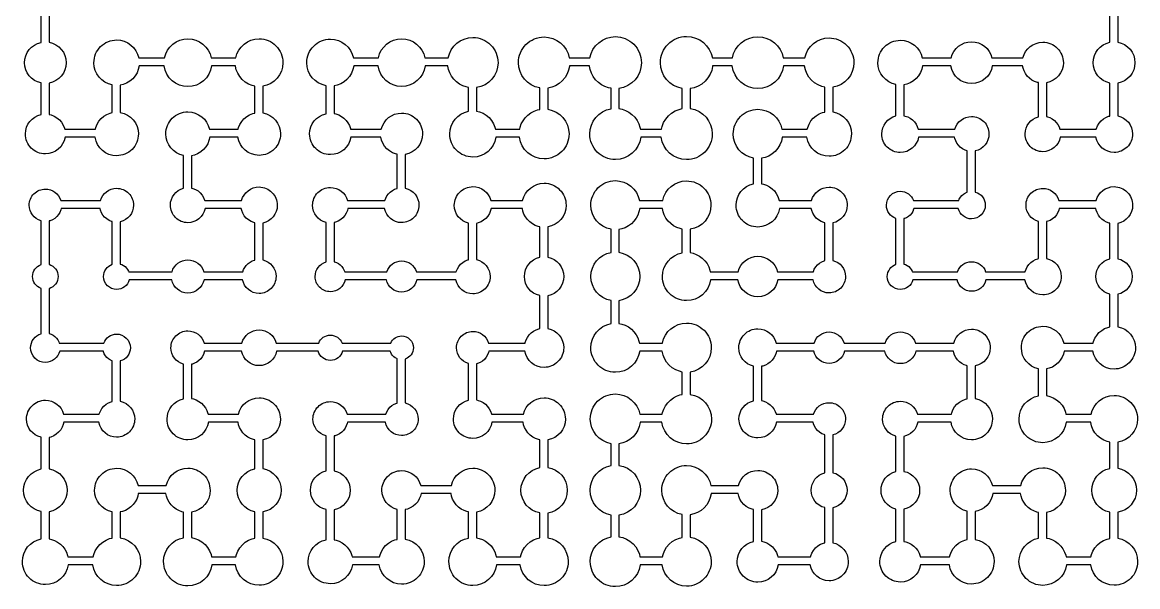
# Model space of a CAD drawing. Extents: x 0.02 to 7.98, y 0.02 to 7.98.
# Drawn here: x 2.023 to 3.98, y 4.017 to 5.007 of the extents above; entities that cross this region are included whole.
import ezdxf

# ---------------------------------------------------------------- set-up
doc = ezdxf.new("R2010")
doc.units = 0
doc.layers.add('PYDXF', color=18, linetype='CONTINUOUS')

msp = doc.modelspace()

# ---------------------------------------------------------------- linework, layer by layer
at = {"layer": 'PYDXF'}
for points in [[(3.9445, 5.0191), (3.9445, 4.9723, -0.363717), (3.9748, 4.9362, -0.363717), (3.9445, 4.9002), (3.9445, 4.8429, -0.357065), (3.9705, 4.8112, -0.414214), (3.9381, 4.7788, -0.362857), (3.9063, 4.8055), (3.8437, 4.8055, -0.36158), (3.8131, 4.7801, -0.414214), (3.782, 4.8112, -0.343416), (3.8055, 4.8414), (3.8055, 4.9012), (3.8035, 4.9016), (3.7987, 4.9033), (3.794, 4.9058), (3.7897, 4.909), (3.7858, 4.9128), (3.7826, 4.9171), (3.7802, 4.9218), (3.7784, 4.9266), (3.7777, 4.9305), (3.7244, 4.9305, -0.368984), (3.6881, 4.8995, -0.368984), (3.6518, 4.9305), (3.602, 4.9305), (3.6007, 4.9247), (3.5984, 4.9189), (3.5951, 4.9134), (3.5909, 4.9084), (3.586, 4.9042), (3.5805, 4.9009), (3.5747, 4.8986), (3.5695, 4.8974), (3.5695, 4.8431), (3.5718, 4.8426), (3.5762, 4.841), (3.5804, 4.8388), (3.5843, 4.8359), (3.5878, 4.8325), (3.5907, 4.8285), (3.5929, 4.8243), (3.5945, 4.8199), (3.5946, 4.8195), (3.6587, 4.8195, -0.335998), (3.6881, 4.8418, -0.414214), (3.7186, 4.8112, -0.353601), (3.6945, 4.7815), (3.6945, 4.7094, -0.337394), (3.7122, 4.6862, -0.414214), (3.6881, 4.6622, -0.345097), (3.6648, 4.6805), (3.5868, 4.6805), (3.5865, 4.6791), (3.5851, 4.6754), (3.583, 4.672), (3.5804, 4.6689), (3.5773, 4.6663), (3.5739, 4.6643), (3.5703, 4.6629), (3.5695, 4.6627), (3.5695, 4.5831), (3.5723, 4.5821), (3.5752, 4.5805), (3.578, 4.5785), (3.5804, 4.5761), (3.5824, 4.5734), (3.584, 4.5704), (3.5843, 4.5695), (3.6635, 4.5695, -0.322247), (3.6881, 4.5872, -0.322247), (3.7127, 4.5695), (3.782, 4.5695), (3.782, 4.5698), (3.7836, 4.5742), (3.7858, 4.5784), (3.7887, 4.5823), (3.7921, 4.5857), (3.796, 4.5885), (3.8002, 4.5908), (3.8045, 4.5923), (3.8055, 4.5925), (3.8055, 4.6578, -0.339591), (3.7836, 4.6862, -0.414214), (3.8131, 4.7158, -0.333337), (3.8414, 4.6945), (3.9067, 4.6945, -0.340709), (3.9381, 4.7188, -0.414214), (3.9707, 4.6862, -0.357326), (3.9445, 4.6544), (3.9445, 4.5924, -0.356255), (3.97, 4.5612, -0.356255), (3.9445, 4.53), (3.9445, 4.4731, -0.364771), (3.9756, 4.4362, -0.414214), (3.9381, 4.3988, -0.369815), (3.9011, 4.4305), (3.8504, 4.4305), (3.8492, 4.4252), (3.8469, 4.4196), (3.8438, 4.4143), (3.8398, 4.4096), (3.835, 4.4056), (3.8298, 4.4024), (3.8242, 4.4002), (3.8195, 4.3991), (3.8195, 4.3523), (3.8253, 4.3509), (3.8314, 4.3485), (3.8373, 4.345), (3.8425, 4.3406), (3.8469, 4.3354), (3.8504, 4.3296), (3.8528, 4.3234), (3.8537, 4.3195), (3.8978, 4.3195, -0.356229), (3.9381, 4.3525, -0.414214), (3.9794, 4.3112, -0.369413), (3.9445, 4.2705), (3.9445, 4.2249, -0.367048), (3.9773, 4.1862, -0.367048), (3.9445, 4.1476), (3.9445, 4.1021, -0.369517), (3.9795, 4.0612, -0.414214), (3.9381, 4.0198, -0.374056), (3.8971, 4.0555), (3.8545, 4.0555, -0.374393), (3.8131, 4.0195, -0.414214), (3.7713, 4.0612, -0.36158), (3.8055, 4.1022), (3.8055, 4.1475), (3.8026, 4.1481), (3.7972, 4.15), (3.7921, 4.1527), (3.7873, 4.1562), (3.7831, 4.1604), (3.7796, 4.1652), (3.7768, 4.1703), (3.7749, 4.1757), (3.774, 4.1805), (3.7252, 4.1805), (3.724, 4.1752), (3.7218, 4.1697), (3.7187, 4.1644), (3.7147, 4.1597), (3.7099, 4.1557), (3.7047, 4.1525), (3.6992, 4.1503), (3.6945, 4.1493), (3.6945, 4.1002, -0.367347), (3.7276, 4.0612, -0.414214), (3.6881, 4.0218, -0.372112), (3.6491, 4.0555), (3.5986, 4.0555, -0.367997), (3.5631, 4.0253, -0.414214), (3.5271, 4.0612, -0.352855), (3.5555, 4.0963), (3.5555, 4.1533, -0.34911), (3.5292, 4.1862, -0.349058), (3.5555, 4.2191), (3.5555, 4.2811, -0.343521), (3.532, 4.3112, -0.414214), (3.5631, 4.3424, -0.337604), (3.5932, 4.3195), (3.6527, 4.3195), (3.6532, 4.322), (3.6553, 4.3274), (3.6584, 4.3325), (3.6623, 4.3371), (3.6669, 4.341), (3.672, 4.344), (3.6774, 4.3461), (3.6805, 4.3468), (3.6805, 4.4047), (3.6794, 4.4049), (3.675, 4.4064), (3.6708, 4.4087), (3.6669, 4.4116), (3.6634, 4.415), (3.6606, 4.4189), (3.6583, 4.4232), (3.6568, 4.4276), (3.6562, 4.4305), (3.5903, 4.4305, -0.354451), (3.5631, 4.4084, -0.354477), (3.5359, 4.4305), (3.4651, 4.4305, -0.354111), (3.4381, 4.4086, -0.354111), (3.4111, 4.4305), (3.3458, 4.4305), (3.3452, 4.4274), (3.3436, 4.4229), (3.3413, 4.4185), (3.3384, 4.4145), (3.3348, 4.411), (3.3308, 4.408), (3.3265, 4.4058), (3.322, 4.4042), (3.3195, 4.4037), (3.3195, 4.3437), (3.322, 4.3432), (3.3264, 4.3416), (3.3307, 4.3393), (3.3347, 4.3364), (3.3382, 4.3328), (3.3412, 4.3289), (3.3435, 4.3245), (3.3451, 4.3201), (3.3452, 4.3195), (3.4106, 4.3195, -0.331003), (3.4381, 4.3399, -0.414214), (3.4668, 4.3112, -0.349739), (3.4445, 4.2833), (3.4445, 4.217, -0.355419), (3.4696, 4.1862, -0.355392), (3.4445, 4.1555), (3.4445, 4.0943, -0.359324), (3.4718, 4.0612, -0.414214), (3.4381, 4.0275, -0.364901), (3.4049, 4.0555), (3.3489, 4.0555, -0.368347), (3.3131, 4.025, -0.414214), (3.2769, 4.0612, -0.353313), (3.3055, 4.0966), (3.3055, 4.1523), (3.3029, 4.1529), (3.2977, 4.1549), (3.2929, 4.1579), (3.2885, 4.1616), (3.2847, 4.166), (3.2818, 4.1709), (3.2798, 4.176), (3.2788, 4.1805), (3.2312, 4.1805), (3.2312, 4.1799), (3.2297, 4.1735), (3.2271, 4.167), (3.2235, 4.161), (3.2189, 4.1555), (3.2134, 4.1508), (3.2073, 4.1472), (3.2009, 4.1447), (3.1945, 4.1432), (3.1945, 4.1039, -0.371321), (3.2313, 4.0612, -0.414214), (3.1881, 4.0181, -0.375675), (3.1453, 4.0555), (3.1068, 4.0555, -0.376426), (3.0631, 4.0172, -0.414214), (3.0191, 4.0612, -0.36412), (3.0555, 4.1046), (3.0555, 4.1428, -0.364224), (3.0189, 4.1862, -0.364237), (3.0555, 4.2297), (3.0555, 4.268, -0.363977), (3.0192, 4.3112, -0.414214), (3.0631, 4.3552, -0.359715), (3.1062, 4.3195), (3.1453, 4.3195), (3.146, 4.3229), (3.1481, 4.3288), (3.1511, 4.3345), (3.155, 4.3397), (3.1596, 4.3444), (3.1649, 4.3483), (3.1706, 4.3513), (3.1765, 4.3534), (3.1805, 4.3542), (3.1805, 4.3937), (3.1754, 4.3949), (3.169, 4.3974), (3.163, 4.401), (3.1575, 4.4056), (3.1529, 4.4111), (3.1493, 4.4171), (3.1468, 4.4235), (3.1453, 4.43), (3.1453, 4.4305), (3.1058, 4.4305, -0.375572), (3.0631, 4.3932, -0.414214), (3.0201, 4.4362, -0.362922), (3.0555, 4.4785), (3.0555, 4.5191, -0.362792), (3.0202, 4.5612, -0.362805), (3.0555, 4.6034), (3.0555, 4.644, -0.362922), (3.0201, 4.6862, -0.414214), (3.0631, 4.7293, -0.35858), (3.1053, 4.6945), (3.1463, 4.6945, -0.358123), (3.1881, 4.7289, -0.414214), (3.2308, 4.6862, -0.370893), (3.1945, 4.644), (3.1945, 4.6031), (3.1994, 4.6021), (3.2051, 4.6), (3.2106, 4.5971), (3.2157, 4.5934), (3.2202, 4.5889), (3.224, 4.5838), (3.2269, 4.5782), (3.2289, 4.5725), (3.2296, 4.5695), (3.2787, 4.5695, -0.346711), (3.3131, 4.5967, -0.346711), (3.3475, 4.5695), (3.4105, 4.5695), (3.4105, 4.5697), (3.4122, 4.574), (3.4146, 4.578), (3.4177, 4.5817), (3.4213, 4.5847), (3.4254, 4.5871), (3.4296, 4.5888), (3.4305, 4.589), (3.4305, 4.6555), (3.4288, 4.6559), (3.4241, 4.6577), (3.4196, 4.6604), (3.4156, 4.6638), (3.4123, 4.6678), (3.4096, 4.6722), (3.4077, 4.6769), (3.4069, 4.6805), (3.3509, 4.6805, -0.370724), (3.3131, 4.648, -0.414214), (3.2749, 4.6862, -0.356464), (3.3055, 4.7236), (3.3055, 4.7688, -0.363065), (3.27, 4.8112, -0.414214), (3.3131, 4.8544, -0.358723), (3.3554, 4.8195), (3.3999, 4.8195), (3.4006, 4.8228), (3.4029, 4.8285), (3.4062, 4.834), (3.4104, 4.839), (3.4153, 4.8432), (3.4208, 4.8464), (3.4266, 4.8487), (3.4305, 4.8496), (3.4305, 4.8935), (3.4253, 4.8947), (3.4189, 4.8972), (3.4128, 4.9008), (3.4074, 4.9055), (3.4027, 4.911), (3.3991, 4.917), (3.3965, 4.9235), (3.3951, 4.9299), (3.395, 4.9305), (3.3582, 4.9305, -0.377616), (3.3131, 4.8908, -0.377616), (3.268, 4.9305), (3.2337, 4.9305), (3.2336, 4.9296), (3.2321, 4.9227), (3.2294, 4.9159), (3.2256, 4.9095), (3.2207, 4.9037), (3.2149, 4.8988), (3.2084, 4.8949), (3.2016, 4.8923), (3.1948, 4.8907), (3.1945, 4.8907), (3.1945, 4.8558, -0.373136), (3.2332, 4.8112, -0.414214), (3.1881, 4.7662, -0.377241), (3.1435, 4.8055), (3.1076, 4.8055, -0.377099), (3.0631, 4.7664, -0.414214), (3.0183, 4.8112, -0.364966), (3.0555, 4.8553), (3.0555, 4.8913), (3.0509, 4.8922), (3.0448, 4.8944), (3.0388, 4.8975), (3.0333, 4.9016), (3.0285, 4.9064), (3.0244, 4.9119), (3.0213, 4.9179), (3.0191, 4.9241), (3.0178, 4.9302), (3.0178, 4.9305), (2.9827, 4.9305), (2.9827, 4.9297), (2.9812, 4.923), (2.9785, 4.9164), (2.9748, 4.9101), (2.97, 4.9044), (2.9643, 4.8996), (2.958, 4.8958), (2.9514, 4.8932), (2.9446, 4.8917), (2.9445, 4.8917), (2.9445, 4.8545, -0.371879), (2.9818, 4.8112, -0.414214), (2.9381, 4.7675, -0.376167), (2.8948, 4.8055), (2.8533, 4.8055, -0.37324), (2.8131, 4.7707, -0.414214), (2.7725, 4.8112, -0.359819), (2.8055, 4.851), (2.8055, 4.8928), (2.8013, 4.8937), (2.7954, 4.8958), (2.7896, 4.8988), (2.7843, 4.9027), (2.7796, 4.9074), (2.7757, 4.9128), (2.7727, 4.9185), (2.7705, 4.9245), (2.7693, 4.9304), (2.7693, 4.9305), (2.7295, 4.9305, -0.374393), (2.6881, 4.8945, -0.374393), (2.6468, 4.9305), (2.604, 4.9305), (2.604, 4.9303), (2.6026, 4.9241), (2.6002, 4.918), (2.5967, 4.9122), (2.5923, 4.907), (2.5871, 4.9026), (2.5813, 4.8992), (2.5752, 4.8968), (2.5695, 4.8955), (2.5695, 4.847), (2.5728, 4.8463), (2.5777, 4.8446), (2.5825, 4.8421), (2.5868, 4.8388), (2.5907, 4.835), (2.5939, 4.8306), (2.5964, 4.8258), (2.5982, 4.8209), (2.5985, 4.8195), (2.6525, 4.8195, -0.348887), (2.6881, 4.8479, -0.414214), (2.7248, 4.8112, -0.363717), (2.6945, 4.7752), (2.6945, 4.716, -0.353601), (2.7186, 4.6862, -0.414214), (2.6881, 4.6557, -0.359715), (2.6582, 4.6805), (2.5937, 4.6805), (2.5929, 4.6771), (2.5911, 4.6725), (2.5885, 4.6681), (2.5851, 4.6642), (2.5812, 4.6609), (2.5769, 4.6583), (2.5723, 4.6565), (2.5695, 4.6558), (2.5695, 4.5872), (2.5702, 4.587), (2.5739, 4.5857), (2.5773, 4.5839), (2.5806, 4.5815), (2.5834, 4.5787), (2.5858, 4.5755), (2.5876, 4.572), (2.5885, 4.5695), (2.6621, 4.5695, -0.326687), (2.6881, 4.5885, -0.326687), (2.7141, 4.5695), (2.7839, 4.5695), (2.7841, 4.5702), (2.7859, 4.5746), (2.7884, 4.5789), (2.7916, 4.5827), (2.7955, 4.5859), (2.7997, 4.5885), (2.8042, 4.5903), (2.8055, 4.5905), (2.8055, 4.6547, -0.346488), (2.7806, 4.6862, -0.414214), (2.8131, 4.7188, -0.340814), (2.8446, 4.6945), (2.9005, 4.6945, -0.352214), (2.9381, 4.7248, -0.414214), (2.9767, 4.6862, -0.366254), (2.9445, 4.6482), (2.9445, 4.5951, -0.36158), (2.9727, 4.5612, -0.36158), (2.9445, 4.5273), (2.9445, 4.47, -0.36158), (2.9726, 4.4362, -0.414214), (2.9381, 4.4018, -0.365929), (2.9042, 4.4305), (2.8412, 4.4305), (2.8405, 4.4278), (2.8389, 4.4236), (2.8365, 4.4196), (2.8334, 4.4159), (2.8298, 4.4129), (2.8258, 4.4105), (2.8215, 4.4088), (2.8195, 4.4083), (2.8195, 4.3446), (2.8222, 4.344), (2.8268, 4.3424), (2.8312, 4.34), (2.8353, 4.337), (2.8389, 4.3334), (2.8419, 4.3293), (2.8443, 4.3249), (2.8459, 4.3203), (2.8461, 4.3195), (2.9018, 4.3195, -0.35004), (2.9381, 4.3485, -0.414214), (2.9754, 4.3112, -0.364615), (2.9445, 4.2745), (2.9445, 4.2263, -0.36862), (2.9787, 4.1862, -0.36862), (2.9445, 4.1462), (2.9445, 4.103, -0.370412), (2.9804, 4.0612, -0.414214), (2.9381, 4.019, -0.374885), (2.8963, 4.0555), (2.8547, 4.0555, -0.374613), (2.8131, 4.0192, -0.414214), (2.7711, 4.0612, -0.361671), (2.8055, 4.1025), (2.8055, 4.1484), (2.8028, 4.1489), (2.7976, 4.1508), (2.7925, 4.1534), (2.7879, 4.1569), (2.7837, 4.161), (2.7803, 4.1657), (2.7776, 4.1707), (2.7758, 4.1759), (2.7749, 4.1805), (2.7222, 4.1805), (2.7212, 4.1761), (2.7191, 4.171), (2.7163, 4.1661), (2.7126, 4.1618), (2.7082, 4.1581), (2.7034, 4.1552), (2.6983, 4.1532), (2.6945, 4.1523), (2.6945, 4.1003, -0.367464), (2.7277, 4.0612, -0.414214), (2.6881, 4.0216, -0.372242), (2.6489, 4.0555), (2.6017, 4.0555, -0.371567), (2.5631, 4.0223, -0.414214), (2.5241, 4.0612, -0.357587), (2.5555, 4.0994), (2.5555, 4.1523, -0.350918), (2.5282, 4.1862, -0.35097), (2.5555, 4.2202), (2.5555, 4.2817, -0.342063), (2.5326, 4.3112, -0.414214), (2.5631, 4.3418, -0.335998), (2.5925, 4.3195), (2.6603, 4.3195), (2.6604, 4.3198), (2.6621, 4.3241), (2.6645, 4.3281), (2.6676, 4.3318), (2.6712, 4.3349), (2.6753, 4.3373), (2.6796, 4.339), (2.6805, 4.3392), (2.6805, 4.417), (2.6798, 4.4172), (2.6771, 4.4186), (2.6746, 4.4205), (2.6724, 4.4227), (2.6705, 4.4252), (2.6691, 4.4279), (2.6682, 4.4305), (2.5845, 4.4305, -0.339315), (2.5631, 4.4141, -0.339315), (2.5417, 4.4305), (2.4688, 4.4305, -0.36158), (2.4381, 4.4049, -0.36158), (2.4074, 4.4305), (2.3422, 4.4305), (2.3417, 4.4283), (2.3403, 4.4243), (2.3383, 4.4204), (2.3356, 4.4169), (2.3325, 4.4137), (2.3289, 4.4111), (2.325, 4.409), (2.321, 4.4076), (2.3195, 4.4073), (2.3195, 4.3471), (2.3229, 4.3464), (2.3278, 4.3447), (2.3325, 4.3422), (2.3369, 4.3389), (2.3408, 4.335), (2.344, 4.3306), (2.3466, 4.3259), (2.3483, 4.321), (2.3486, 4.3195), (2.4018, 4.3195, -0.35004), (2.4381, 4.3485, -0.414214), (2.4754, 4.3112, -0.364615), (2.4445, 4.2745), (2.4445, 4.2242, -0.366254), (2.4767, 4.1862, -0.366254), (2.4445, 4.1482), (2.4445, 4.1024, -0.369802), (2.4798, 4.0612, -0.414214), (2.4381, 4.0196, -0.374277), (2.3969, 4.0555), (2.3553, 4.0555, -0.375144), (2.3131, 4.0186, -0.414214), (2.2705, 4.0612, -0.362388), (2.3055, 4.1031), (2.3055, 4.1481), (2.3027, 4.1487), (2.2975, 4.1505), (2.2924, 4.1532), (2.2877, 4.1567), (2.2836, 4.1608), (2.2801, 4.1655), (2.2774, 4.1706), (2.2755, 4.1758), (2.2746, 4.1805), (2.2262, 4.1805), (2.2253, 4.1759), (2.2235, 4.1707), (2.2208, 4.1657), (2.2174, 4.1611), (2.2133, 4.157), (2.2086, 4.1535), (2.2036, 4.1509), (2.1984, 4.149), (2.1945, 4.1482), (2.1945, 4.1027, -0.37014), (2.2301, 4.0612, -0.414214), (2.1881, 4.0192, -0.374613), (2.1465, 4.0555), (2.1031, 4.0555, -0.373097), (2.0631, 4.0208, -0.414214), (2.0227, 4.0612, -0.359663), (2.0555, 4.1009), (2.0555, 4.1489, -0.356477), (2.0249, 4.1862, -0.356464), (2.0555, 4.2236), (2.0555, 4.2792, -0.347406), (2.0301, 4.3112, -0.414214), (2.0631, 4.3442, -0.341787), (2.095, 4.3195), (2.1575, 4.3195), (2.1577, 4.3206), (2.1596, 4.3253), (2.1623, 4.3297), (2.1656, 4.3337), (2.1696, 4.3371), (2.1741, 4.3398), (2.1788, 4.3416), (2.1805, 4.342), (2.1805, 4.4135), (2.1775, 4.4147), (2.1741, 4.4167), (2.1711, 4.4192), (2.1685, 4.4223), (2.1665, 4.4256), (2.1651, 4.4292), (2.1648, 4.4305), (2.0882, 4.4305, -0.349818), (2.0631, 4.4104, -0.414214), (2.0373, 4.4362, -0.329011), (2.0555, 4.4609), (2.0555, 4.5403, -0.315458), (2.0408, 4.5612, -0.315458), (2.0555, 4.5822), (2.0555, 4.659, -0.336512), (2.0348, 4.6862, -0.414214), (2.0631, 4.7146, -0.330014), (2.0902, 4.6945), (2.1596, 4.6945, -0.333812), (2.1881, 4.7159, -0.414214), (2.2178, 4.6862, -0.351952), (2.1945, 4.6573), (2.1945, 4.5831), (2.1973, 4.5821), (2.2002, 4.5805), (2.203, 4.5785), (2.2054, 4.5761), (2.2074, 4.5734), (2.209, 4.5704), (2.2093, 4.5695), (2.2853, 4.5695, -0.331966), (2.3131, 4.5903, -0.331966), (2.3409, 4.5695), (2.4096, 4.5695), (2.4109, 4.5732), (2.413, 4.577), (2.4156, 4.5806), (2.4187, 4.5838), (2.4223, 4.5864), (2.4262, 4.5884), (2.4302, 4.5899), (2.4305, 4.5899), (2.4305, 4.6553), (2.4287, 4.6557), (2.424, 4.6576), (2.4196, 4.6603), (2.4155, 4.6637), (2.4121, 4.6677), (2.4095, 4.6721), (2.4076, 4.6769), (2.4068, 4.6805), (2.3432, 4.6805, -0.359989), (2.3131, 4.6556, -0.414214), (2.2824, 4.6862, -0.342339), (2.3055, 4.7159), (2.3055, 4.7734, -0.357235), (2.2744, 4.8112, -0.414214), (2.3131, 4.85, -0.352423), (2.3509, 4.8195), (2.4016, 4.8195), (2.4022, 4.8223), (2.4044, 4.8278), (2.4075, 4.8331), (2.4115, 4.8378), (2.4163, 4.8418), (2.4215, 4.845), (2.4271, 4.8472), (2.4305, 4.8479), (2.4305, 4.8951), (2.4258, 4.8962), (2.4196, 4.8986), (2.4138, 4.9021), (2.4085, 4.9066), (2.404, 4.9119), (2.4005, 4.9178), (2.3981, 4.9239), (2.3967, 4.9302), (2.3966, 4.9305), (2.3546, 4.9305, -0.374497), (2.3131, 4.8943, -0.374497), (2.2716, 4.9305), (2.2275, 4.9305), (2.2275, 4.9305), (2.2262, 4.9245), (2.2239, 4.9187), (2.2205, 4.9131), (2.2163, 4.9081), (2.2113, 4.9038), (2.2057, 4.9005), (2.1998, 4.8981), (2.1945, 4.8969), (2.1945, 4.8488, -0.365773), (2.2263, 4.8112, -0.414214), (2.1881, 4.773, -0.370685), (2.1504, 4.8055), (2.0976, 4.8055, -0.36671), (2.0631, 4.7762, -0.414214), (2.0281, 4.8112, -0.351167), (2.0555, 4.8453), (2.0555, 4.9006, -0.353797), (2.0266, 4.9362, -0.353771), (2.0555, 4.9718), (2.0555, 5.0262, -0.352895)], [(2.0695, 5.0259), (2.0695, 4.9721, -0.363508), (2.0996, 4.9362, -0.363521), (2.0695, 4.9004), (2.0695, 4.8456), (2.0734, 4.8447), (2.0786, 4.8427), (2.0835, 4.8397), (2.0879, 4.836), (2.0916, 4.8316), (2.0945, 4.8267), (2.0966, 4.8215), (2.097, 4.8195), (2.1509, 4.8195), (2.1516, 4.8225), (2.1538, 4.8281), (2.157, 4.8334), (2.1611, 4.8383), (2.1659, 4.8423), (2.1712, 4.8455), (2.1769, 4.8478), (2.1805, 4.8486), (2.1805, 4.8972, -0.358828), (2.1483, 4.9362, -0.414214), (2.1881, 4.9761, -0.35415), (2.227, 4.9445), (2.2722, 4.9445, -0.357039), (2.3131, 4.9781, -0.357039), (2.3541, 4.9445), (2.3972, 4.9445, -0.357039), (2.4381, 4.9781, -0.414214), (2.48, 4.9362, -0.370049), (2.4445, 4.8949), (2.4445, 4.8482, -0.36494), (2.4757, 4.8112, -0.414214), (2.4381, 4.7737, -0.369932), (2.401, 4.8055), (2.3514, 4.8055), (2.3501, 4.7999), (2.3479, 4.7941), (2.3446, 4.7887), (2.3405, 4.7839), (2.3356, 4.7797), (2.3302, 4.7765), (2.3245, 4.7742), (2.3195, 4.7731), (2.3195, 4.7162), (2.3221, 4.7156), (2.3267, 4.7138), (2.3309, 4.7112), (2.3348, 4.7079), (2.3381, 4.7041), (2.3406, 4.6998), (2.3424, 4.6953), (2.3426, 4.6945), (2.4073, 4.6945, -0.339315), (2.4381, 4.7182, -0.414214), (2.47, 4.6862, -0.356255), (2.4445, 4.655), (2.4445, 4.5902, -0.351913), (2.4678, 4.5612, -0.414214), (2.4381, 4.5315, -0.358214), (2.409, 4.5555), (2.3415, 4.5555, -0.356934), (2.3131, 4.5322, -0.356934), (2.2847, 4.5555), (2.2102, 4.5555, -0.341445), (2.1881, 4.5384, -0.414214), (2.1653, 4.5612, -0.317378), (2.1805, 4.5827), (2.1805, 4.6576), (2.1794, 4.6578), (2.175, 4.6596), (2.1709, 4.6621), (2.1671, 4.6652), (2.1639, 4.669), (2.1615, 4.6731), (2.1597, 4.6775), (2.159, 4.6805), (2.0908, 4.6805), (2.0902, 4.6779), (2.0886, 4.6737), (2.0862, 4.6698), (2.0832, 4.6662), (2.0796, 4.6632), (2.0756, 4.6608), (2.0714, 4.6591), (2.0695, 4.6587), (2.0695, 4.5827, -0.331676), (2.0855, 4.5612, -0.331676), (2.0695, 4.5398), (2.0695, 4.4612), (2.07, 4.4611), (2.0735, 4.4599), (2.0768, 4.4581), (2.0799, 4.4558), (2.0827, 4.4531), (2.085, 4.45), (2.0868, 4.4466), (2.0875, 4.4445), (2.1656, 4.4445, -0.31457), (2.1881, 4.4603, -0.414214), (2.2122, 4.4362, -0.337394), (2.1945, 4.4131), (2.1945, 4.3423, -0.355968), (2.2199, 4.3112, -0.414214), (2.1881, 4.2795, -0.361867), (2.1569, 4.3055), (2.0955, 4.3055), (2.0946, 4.3015), (2.0927, 4.2967), (2.09, 4.2921), (2.0864, 4.2879), (2.0823, 4.2844), (2.0777, 4.2816), (2.0728, 4.2797), (2.0695, 4.279), (2.0695, 4.2238, -0.365773), (2.1013, 4.1862, -0.365799), (2.0695, 4.1486), (2.0695, 4.1011), (2.0739, 4.1002), (2.0794, 4.0983), (2.0846, 4.0955), (2.0895, 4.0919), (2.0938, 4.0876), (2.0974, 4.0827), (2.1002, 4.0775), (2.1021, 4.072), (2.1026, 4.0695), (2.147, 4.0695), (2.148, 4.0736), (2.1504, 4.0798), (2.1539, 4.0856), (2.1584, 4.0909), (2.1637, 4.0954), (2.1696, 4.0989), (2.1758, 4.1014), (2.1805, 4.1025), (2.1805, 4.1485, -0.357052), (2.1495, 4.1862, -0.414214), (2.1881, 4.2248, -0.352214), (2.2257, 4.1945), (2.2751, 4.1945, -0.352777), (2.3131, 4.2252, -0.414214), (2.3521, 4.1862, -0.366736), (2.3195, 4.1478), (2.3195, 4.1033), (2.3256, 4.1019), (2.3319, 4.0995), (2.3379, 4.0959), (2.3432, 4.0914), (2.3478, 4.086), (2.3513, 4.08), (2.3538, 4.0738), (2.3548, 4.0695), (2.3974, 4.0695), (2.3983, 4.0735), (2.4007, 4.0796), (2.4042, 4.0854), (2.4087, 4.0907), (2.4139, 4.0951), (2.4197, 4.0986), (2.4259, 4.1011), (2.4305, 4.1021), (2.4305, 4.1485, -0.357052), (2.3995, 4.1862, -0.357052), (2.4305, 4.224), (2.4305, 4.2748), (2.4282, 4.2753), (2.4231, 4.2771), (2.4183, 4.2796), (2.4138, 4.2829), (2.4098, 4.2869), (2.4065, 4.2914), (2.4039, 4.2963), (2.4022, 4.3013), (2.4013, 4.3055), (2.3491, 4.3055, -0.368685), (2.3131, 4.2747, -0.414214), (2.2766, 4.3112, -0.353771), (2.3055, 4.3468), (2.3055, 4.4076, -0.339999), (2.2834, 4.4362, -0.414214), (2.3131, 4.4659, -0.333785), (2.3416, 4.4445), (2.408, 4.4445, -0.337855), (2.4381, 4.4675, -0.337855), (2.4683, 4.4445), (2.5426, 4.4445, -0.307649), (2.5631, 4.4584, -0.307649), (2.5836, 4.4445), (2.6691, 4.4445, -0.298566), (2.6881, 4.457, -0.414214), (2.7089, 4.4362, -0.325287), (2.6945, 4.4165), (2.6945, 4.3395, -0.350486), (2.7172, 4.3112, -0.414214), (2.6881, 4.2822, -0.356934), (2.6597, 4.3055), (2.593, 4.3055), (2.5925, 4.3031), (2.5911, 4.299), (2.589, 4.295), (2.5863, 4.2913), (2.583, 4.2881), (2.5793, 4.2854), (2.5754, 4.2833), (2.5713, 4.2818), (2.5695, 4.2815), (2.5695, 4.2204, -0.36158), (2.598, 4.1862, -0.36158), (2.5695, 4.152), (2.5695, 4.0996), (2.5735, 4.0988), (2.5788, 4.0969), (2.5838, 4.0943), (2.5885, 4.0908), (2.5927, 4.0867), (2.5961, 4.082), (2.5988, 4.0769), (2.6007, 4.0716), (2.6011, 4.0695), (2.6495, 4.0695), (2.6503, 4.0729), (2.6526, 4.0787), (2.6559, 4.0843), (2.6601, 4.0892), (2.6651, 4.0935), (2.6706, 4.0968), (2.6765, 4.0991), (2.6805, 4.1), (2.6805, 4.1526, -0.350407), (2.6535, 4.1862, -0.414214), (2.6881, 4.2208, -0.345005), (2.7216, 4.1945), (2.7754, 4.1945, -0.352384), (2.8131, 4.225, -0.414214), (2.8518, 4.1862, -0.366437), (2.8195, 4.1481), (2.8195, 4.1027), (2.8243, 4.1017), (2.83, 4.0997), (2.8354, 4.0968), (2.8405, 4.0931), (2.845, 4.0886), (2.8487, 4.0836), (2.8516, 4.0781), (2.8536, 4.0724), (2.8542, 4.0695), (2.8968, 4.0695), (2.8977, 4.0736), (2.9002, 4.0799), (2.9037, 4.0858), (2.9082, 4.0911), (2.9136, 4.0956), (2.9195, 4.0991), (2.9257, 4.1016), (2.9305, 4.1027), (2.9305, 4.1465, -0.359819), (2.8975, 4.1862, -0.359819), (2.9305, 4.226), (2.9305, 4.2748), (2.9282, 4.2753), (2.9231, 4.2771), (2.9183, 4.2796), (2.9138, 4.2829), (2.9098, 4.2869), (2.9065, 4.2914), (2.9039, 4.2963), (2.9022, 4.3013), (2.9013, 4.3055), (2.8466, 4.3055, -0.365305), (2.8131, 4.2772, -0.414214), (2.7791, 4.3112, -0.349398), (2.8055, 4.3443), (2.8055, 4.4086, -0.337433), (2.7844, 4.4362, -0.414214), (2.8131, 4.4649, -0.331003), (2.8406, 4.4445), (2.9047, 4.4445), (2.9049, 4.4454), (2.9066, 4.4501), (2.9089, 4.4545), (2.912, 4.4587), (2.9157, 4.4624), (2.9198, 4.4654), (2.9243, 4.4678), (2.9289, 4.4694), (2.9305, 4.4698), (2.9305, 4.5276, -0.350407), (2.9035, 4.5612, -0.350407), (2.9305, 4.5949), (2.9305, 4.6485), (2.9278, 4.649), (2.9226, 4.6509), (2.9176, 4.6535), (2.9129, 4.657), (2.9088, 4.6611), (2.9054, 4.6657), (2.9028, 4.6707), (2.9009, 4.6759), (2.9, 4.6805), (2.8451, 4.6805), (2.8442, 4.6767), (2.8423, 4.6719), (2.8396, 4.6673), (2.8361, 4.6632), (2.832, 4.6598), (2.8275, 4.657), (2.8227, 4.6551), (2.8195, 4.6544), (2.8195, 4.5908, -0.353274), (2.8435, 4.5612, -0.414214), (2.8131, 4.5309, -0.359428), (2.7834, 4.5555), (2.7147, 4.5555, -0.353287), (2.6881, 4.5339, -0.353287), (2.6615, 4.5555), (2.5892, 4.5555, -0.352044), (2.5631, 4.5345, -0.414214), (2.5364, 4.5612, -0.33194), (2.5555, 4.5869), (2.5555, 4.6561, -0.343521), (2.532, 4.6862, -0.414214), (2.5631, 4.7174, -0.337604), (2.5932, 4.6945), (2.6587, 4.6945), (2.6602, 4.6985), (2.6623, 4.7025), (2.665, 4.7061), (2.6682, 4.7094), (2.6719, 4.7121), (2.6759, 4.7142), (2.68, 4.7157), (2.6805, 4.7158), (2.6805, 4.7755), (2.6773, 4.7762), (2.6719, 4.7783), (2.6668, 4.7814), (2.6622, 4.7853), (2.6583, 4.7899), (2.6552, 4.7951), (2.6531, 4.8005), (2.6519, 4.8055), (2.599, 4.8055, -0.368503), (2.5631, 4.7749, -0.414214), (2.5267, 4.8112, -0.353536), (2.5555, 4.8467), (2.5555, 4.8957, -0.36158), (2.5218, 4.9362, -0.414214), (2.5631, 4.9775, -0.356229), (2.6035, 4.9445), (2.6473, 4.9445, -0.356882), (2.6881, 4.978, -0.356895), (2.729, 4.9445), (2.7698, 4.9445, -0.359989), (2.8131, 4.9804, -0.414214), (2.8573, 4.9362, -0.372333), (2.8195, 4.8925), (2.8195, 4.8513), (2.825, 4.85), (2.831, 4.8477), (2.8367, 4.8443), (2.8418, 4.8399), (2.8461, 4.8348), (2.8495, 4.8291), (2.8519, 4.8232), (2.8527, 4.8195), (2.8953, 4.8195), (2.896, 4.8229), (2.8981, 4.8288), (2.9011, 4.8345), (2.905, 4.8397), (2.9096, 4.8444), (2.9149, 4.8483), (2.9206, 4.8513), (2.9265, 4.8534), (2.9305, 4.8542), (2.9305, 4.8919, -0.365214), (2.8931, 4.9362, -0.414214), (2.9381, 4.9813, -0.36158), (2.9823, 4.9445), (3.0183, 4.9445, -0.361801), (3.0631, 4.9819, -0.414214), (3.1088, 4.9362, -0.373707), (3.0695, 4.891), (3.0695, 4.8556), (3.0751, 4.8544), (3.0811, 4.8523), (3.0869, 4.8492), (3.0923, 4.8452), (3.0971, 4.8405), (3.1011, 4.8351), (3.1042, 4.8292), (3.1063, 4.8232), (3.1071, 4.8195), (3.1439, 4.8195), (3.1451, 4.8245), (3.1477, 4.8311), (3.1515, 4.8374), (3.1563, 4.8431), (3.1619, 4.8479), (3.1682, 4.8517), (3.1749, 4.8543), (3.1805, 4.8556), (3.1805, 4.8909, -0.366254), (3.1421, 4.9362, -0.414214), (3.1881, 4.9823, -0.362166), (3.2333, 4.9445), (3.2685, 4.9445, -0.36158), (3.3131, 4.9817, -0.36158), (3.3577, 4.9445), (3.3955, 4.9445, -0.359154), (3.4381, 4.9797, -0.414214), (3.4816, 4.9362, -0.371684), (3.4445, 4.8932), (3.4445, 4.8499, -0.367048), (3.4773, 4.8112, -0.414214), (3.4381, 4.772, -0.371853), (3.3993, 4.8055), (3.3559, 4.8055), (3.3558, 4.805), (3.3544, 4.7986), (3.3518, 4.7922), (3.3482, 4.7862), (3.3436, 4.7807), (3.3382, 4.7761), (3.3322, 4.7725), (3.3258, 4.77), (3.3195, 4.7686), (3.3195, 4.7238), (3.3233, 4.7231), (3.3285, 4.7212), (3.3334, 4.7186), (3.338, 4.7152), (3.3421, 4.7112), (3.3455, 4.7066), (3.3481, 4.7016), (3.35, 4.6964), (3.3503, 4.6945), (3.4075, 4.6945, -0.33896), (3.4381, 4.718, -0.414214), (3.4699, 4.6862, -0.355968), (3.4445, 4.6552), (3.4445, 4.5893, -0.350106), (3.467, 4.5612, -0.414214), (3.4381, 4.5324, -0.356595), (3.4099, 4.5555), (3.348, 4.5555, -0.367256), (3.3131, 4.5258, -0.367256), (3.2782, 4.5555), (3.2301, 4.5555, -0.374937), (3.1881, 4.5189, -0.414214), (3.1458, 4.5612, -0.362101), (3.1805, 4.6028), (3.1805, 4.6443), (3.1767, 4.6451), (3.171, 4.6471), (3.1654, 4.6501), (3.1603, 4.6539), (3.1557, 4.6584), (3.1519, 4.6635), (3.149, 4.6691), (3.147, 4.6748), (3.1458, 4.6805), (3.1058, 4.6805), (3.1046, 4.6748), (3.1025, 4.669), (3.0996, 4.6634), (3.0958, 4.6582), (3.0912, 4.6536), (3.086, 4.6498), (3.0804, 4.6468), (3.0746, 4.6448), (3.0695, 4.6437), (3.0695, 4.6036, -0.371087), (3.106, 4.5612, -0.371126), (3.0695, 4.5188), (3.0695, 4.4788), (3.0746, 4.4777), (3.0804, 4.4757), (3.086, 4.4727), (3.0912, 4.4689), (3.0958, 4.4643), (3.0996, 4.4591), (3.1025, 4.4535), (3.1046, 4.4477), (3.1053, 4.4445), (3.1457, 4.4445, -0.358867), (3.1881, 4.4795, -0.414214), (3.2314, 4.4362, -0.371425), (3.1945, 4.3935), (3.1945, 4.3545, -0.371879), (3.2318, 4.3112, -0.414214), (3.1881, 4.2675, -0.376167), (3.1448, 4.3055), (3.1066, 4.3055), (3.1066, 4.3049), (3.1051, 4.2983), (3.1026, 4.2918), (3.0989, 4.2857), (3.0942, 4.2802), (3.0887, 4.2755), (3.0825, 4.2718), (3.076, 4.2692), (3.0695, 4.2678), (3.0695, 4.2299, -0.372307), (3.1073, 4.1862, -0.372333), (3.0695, 4.1425), (3.0695, 4.1048), (3.0761, 4.1034), (3.0826, 4.1008), (3.0887, 4.0971), (3.0943, 4.0924), (3.099, 4.0868), (3.1027, 4.0807), (3.1052, 4.0742), (3.1063, 4.0695), (3.1459, 4.0695), (3.1469, 4.0739), (3.1494, 4.0803), (3.153, 4.0863), (3.1576, 4.0918), (3.163, 4.0964), (3.1691, 4.1), (3.1754, 4.1025), (3.1805, 4.1036), (3.1805, 4.1435, -0.363469), (3.1446, 4.1862, -0.414214), (3.1881, 4.2297, -0.359154), (3.2307, 4.1945), (3.2793, 4.1945, -0.345648), (3.3131, 4.2211, -0.414214), (3.348, 4.1862, -0.36158), (3.3195, 4.152), (3.3195, 4.0968), (3.3238, 4.0959), (3.3291, 4.0938), (3.3342, 4.0907), (3.3387, 4.0869), (3.3426, 4.0823), (3.3456, 4.0772), (3.3478, 4.0719), (3.3483, 4.0695), (3.4055, 4.0695), (3.4059, 4.0711), (3.4079, 4.0761), (3.4107, 4.0808), (3.4143, 4.0851), (3.4185, 4.0887), (3.4232, 4.0915), (3.4282, 4.0935), (3.4305, 4.094), (3.4305, 4.1558, -0.344204), (3.4066, 4.1862, -0.344125), (3.4305, 4.2167), (3.4305, 4.2836), (3.4297, 4.2838), (3.4255, 4.2855), (3.4214, 4.2879), (3.4178, 4.2909), (3.4148, 4.2946), (3.4124, 4.2986), (3.4107, 4.3028), (3.4101, 4.3055), (3.3457, 4.3055, -0.364016), (3.3131, 4.2781, -0.414214), (3.28, 4.3112, -0.347694), (3.3055, 4.3434), (3.3055, 4.4039, -0.347983), (3.2798, 4.4362, -0.414214), (3.3131, 4.4695, -0.342431), (3.3453, 4.4445), (3.4118, 4.4445, -0.327731), (3.4381, 4.4639, -0.327731), (3.4645, 4.4445), (3.5365, 4.4445, -0.328417), (3.5631, 4.4641, -0.328285), (3.5896, 4.4445), (3.6567, 4.4445, -0.340709), (3.6881, 4.4688, -0.414214), (3.7207, 4.4362, -0.357326), (3.6945, 4.4044), (3.6945, 4.3471, -0.363508), (3.7246, 4.3112, -0.414214), (3.6881, 4.2747, -0.368659), (3.6521, 4.3055), (3.5937, 4.3055), (3.5929, 4.3021), (3.5911, 4.2975), (3.5885, 4.2931), (3.5851, 4.2892), (3.5812, 4.2859), (3.5769, 4.2833), (3.5723, 4.2815), (3.5695, 4.2808), (3.5695, 4.2194, -0.359571), (3.597, 4.1862, -0.359558), (3.5695, 4.1531), (3.5695, 4.0966), (3.5727, 4.0959), (3.5776, 4.0942), (3.5822, 4.0917), (3.5866, 4.0885), (3.5904, 4.0847), (3.5936, 4.0804), (3.5961, 4.0757), (3.5978, 4.0708), (3.5981, 4.0695), (3.6496, 4.0695), (3.6504, 4.0728), (3.6527, 4.0787), (3.656, 4.0842), (3.6602, 4.0892), (3.6652, 4.0934), (3.6707, 4.0967), (3.6765, 4.099), (3.6805, 4.0999), (3.6805, 4.1495, -0.355484), (3.6505, 4.1862, -0.414214), (3.6881, 4.2238, -0.350538), (3.7247, 4.1945), (3.7745, 4.1945, -0.353745), (3.8131, 4.2258, -0.414214), (3.8527, 4.1862, -0.36749), (3.8195, 4.1472), (3.8195, 4.1025), (3.8243, 4.1015), (3.8299, 4.0995), (3.8353, 4.0966), (3.8403, 4.0929), (3.8448, 4.0885), (3.8485, 4.0834), (3.8514, 4.078), (3.8534, 4.0724), (3.854, 4.0695), (3.8976, 4.0695), (3.8985, 4.0734), (3.9009, 4.0795), (3.9044, 4.0853), (3.9088, 4.0905), (3.914, 4.0949), (3.9198, 4.0984), (3.9259, 4.1008), (3.9305, 4.1019), (3.9305, 4.1479, -0.357953), (3.8989, 4.1862, -0.357953), (3.9305, 4.2246), (3.9305, 4.2707), (3.926, 4.2718), (3.9199, 4.2742), (3.9141, 4.2776), (3.9089, 4.282), (3.9045, 4.2872), (3.9011, 4.293), (3.8986, 4.2991), (3.8972, 4.3053), (3.8972, 4.3055), (3.8542, 4.3055, -0.374173), (3.8131, 4.2697, -0.414214), (3.7716, 4.3112, -0.36158), (3.8055, 4.352), (3.8055, 4.3994, -0.355667), (3.7754, 4.4362, -0.414214), (3.8131, 4.4739, -0.350708), (3.8498, 4.4445), (3.9017, 4.4445), (3.9023, 4.4472), (3.9045, 4.4528), (3.9076, 4.458), (3.9116, 4.4627), (3.9164, 4.4667), (3.9216, 4.4698), (3.9271, 4.472), (3.9305, 4.4728), (3.9305, 4.5303, -0.345136), (3.9062, 4.5612, -0.345136), (3.9305, 4.5922), (3.9305, 4.6547), (3.9294, 4.6549), (3.925, 4.6564), (3.9208, 4.6587), (3.9169, 4.6616), (3.9134, 4.665), (3.9106, 4.6689), (3.9083, 4.6732), (3.9068, 4.6776), (3.9062, 4.6805), (3.842, 4.6805), (3.8414, 4.6776), (3.8396, 4.6732), (3.8372, 4.6691), (3.834, 4.6654), (3.8303, 4.6622), (3.8261, 4.6597), (3.8218, 4.658), (3.8195, 4.6575), (3.8195, 4.5928, -0.356817), (3.8454, 4.5612, -0.414214), (3.8131, 4.529, -0.362622), (3.7815, 4.5555), (3.7134, 4.5555, -0.350289), (3.6881, 4.5352, -0.350289), (3.6628, 4.5555), (3.5852, 4.5555, -0.341445), (3.5631, 4.5384, -0.414214), (3.5403, 4.5612, -0.317378), (3.5555, 4.5827), (3.5555, 4.6631, -0.324019), (3.5387, 4.6862, -0.414214), (3.5631, 4.7107, -0.316265), (3.5861, 4.6945), (3.6656, 4.6945), (3.6665, 4.6969), (3.6685, 4.7002), (3.6711, 4.7032), (3.6741, 4.7058), (3.6775, 4.7078), (3.6805, 4.709), (3.6805, 4.7817), (3.68, 4.7818), (3.6759, 4.7833), (3.6719, 4.7854), (3.6682, 4.7881), (3.665, 4.7913), (3.6623, 4.795), (3.6602, 4.799), (3.6587, 4.8031), (3.6582, 4.8055), (3.5951, 4.8055, -0.363104), (3.5631, 4.7787, -0.414214), (3.5306, 4.8112, -0.346409), (3.5555, 4.8428), (3.5555, 4.8977, -0.358136), (3.5238, 4.9362, -0.414214), (3.5631, 4.9756, -0.353392), (3.6015, 4.9445), (3.6523, 4.9445, -0.349175), (3.6881, 4.973, -0.349175), (3.7239, 4.9445), (3.7782, 4.9445, -0.347668), (3.8131, 4.9722, -0.414214), (3.8491, 4.9362, -0.362766), (3.8195, 4.9009), (3.8195, 4.8417), (3.8214, 4.8413), (3.8256, 4.8398), (3.8297, 4.8376), (3.8334, 4.8349), (3.8367, 4.8315), (3.8395, 4.8278), (3.8416, 4.8237), (3.8431, 4.8195), (3.8432, 4.8195), (3.9069, 4.8195), (3.9072, 4.8208), (3.9091, 4.8255), (3.9118, 4.8301), (3.9152, 4.8341), (3.9193, 4.8376), (3.9238, 4.8403), (3.9286, 4.8422), (3.9305, 4.8426), (3.9305, 4.9005, -0.35398), (3.9015, 4.9362, -0.35398), (3.9305, 4.972), (3.9305, 5.0194)]]:
    msp.add_lwpolyline(points, format="xyb", dxfattribs=at)

doc.saveas('drawing.dxf')
